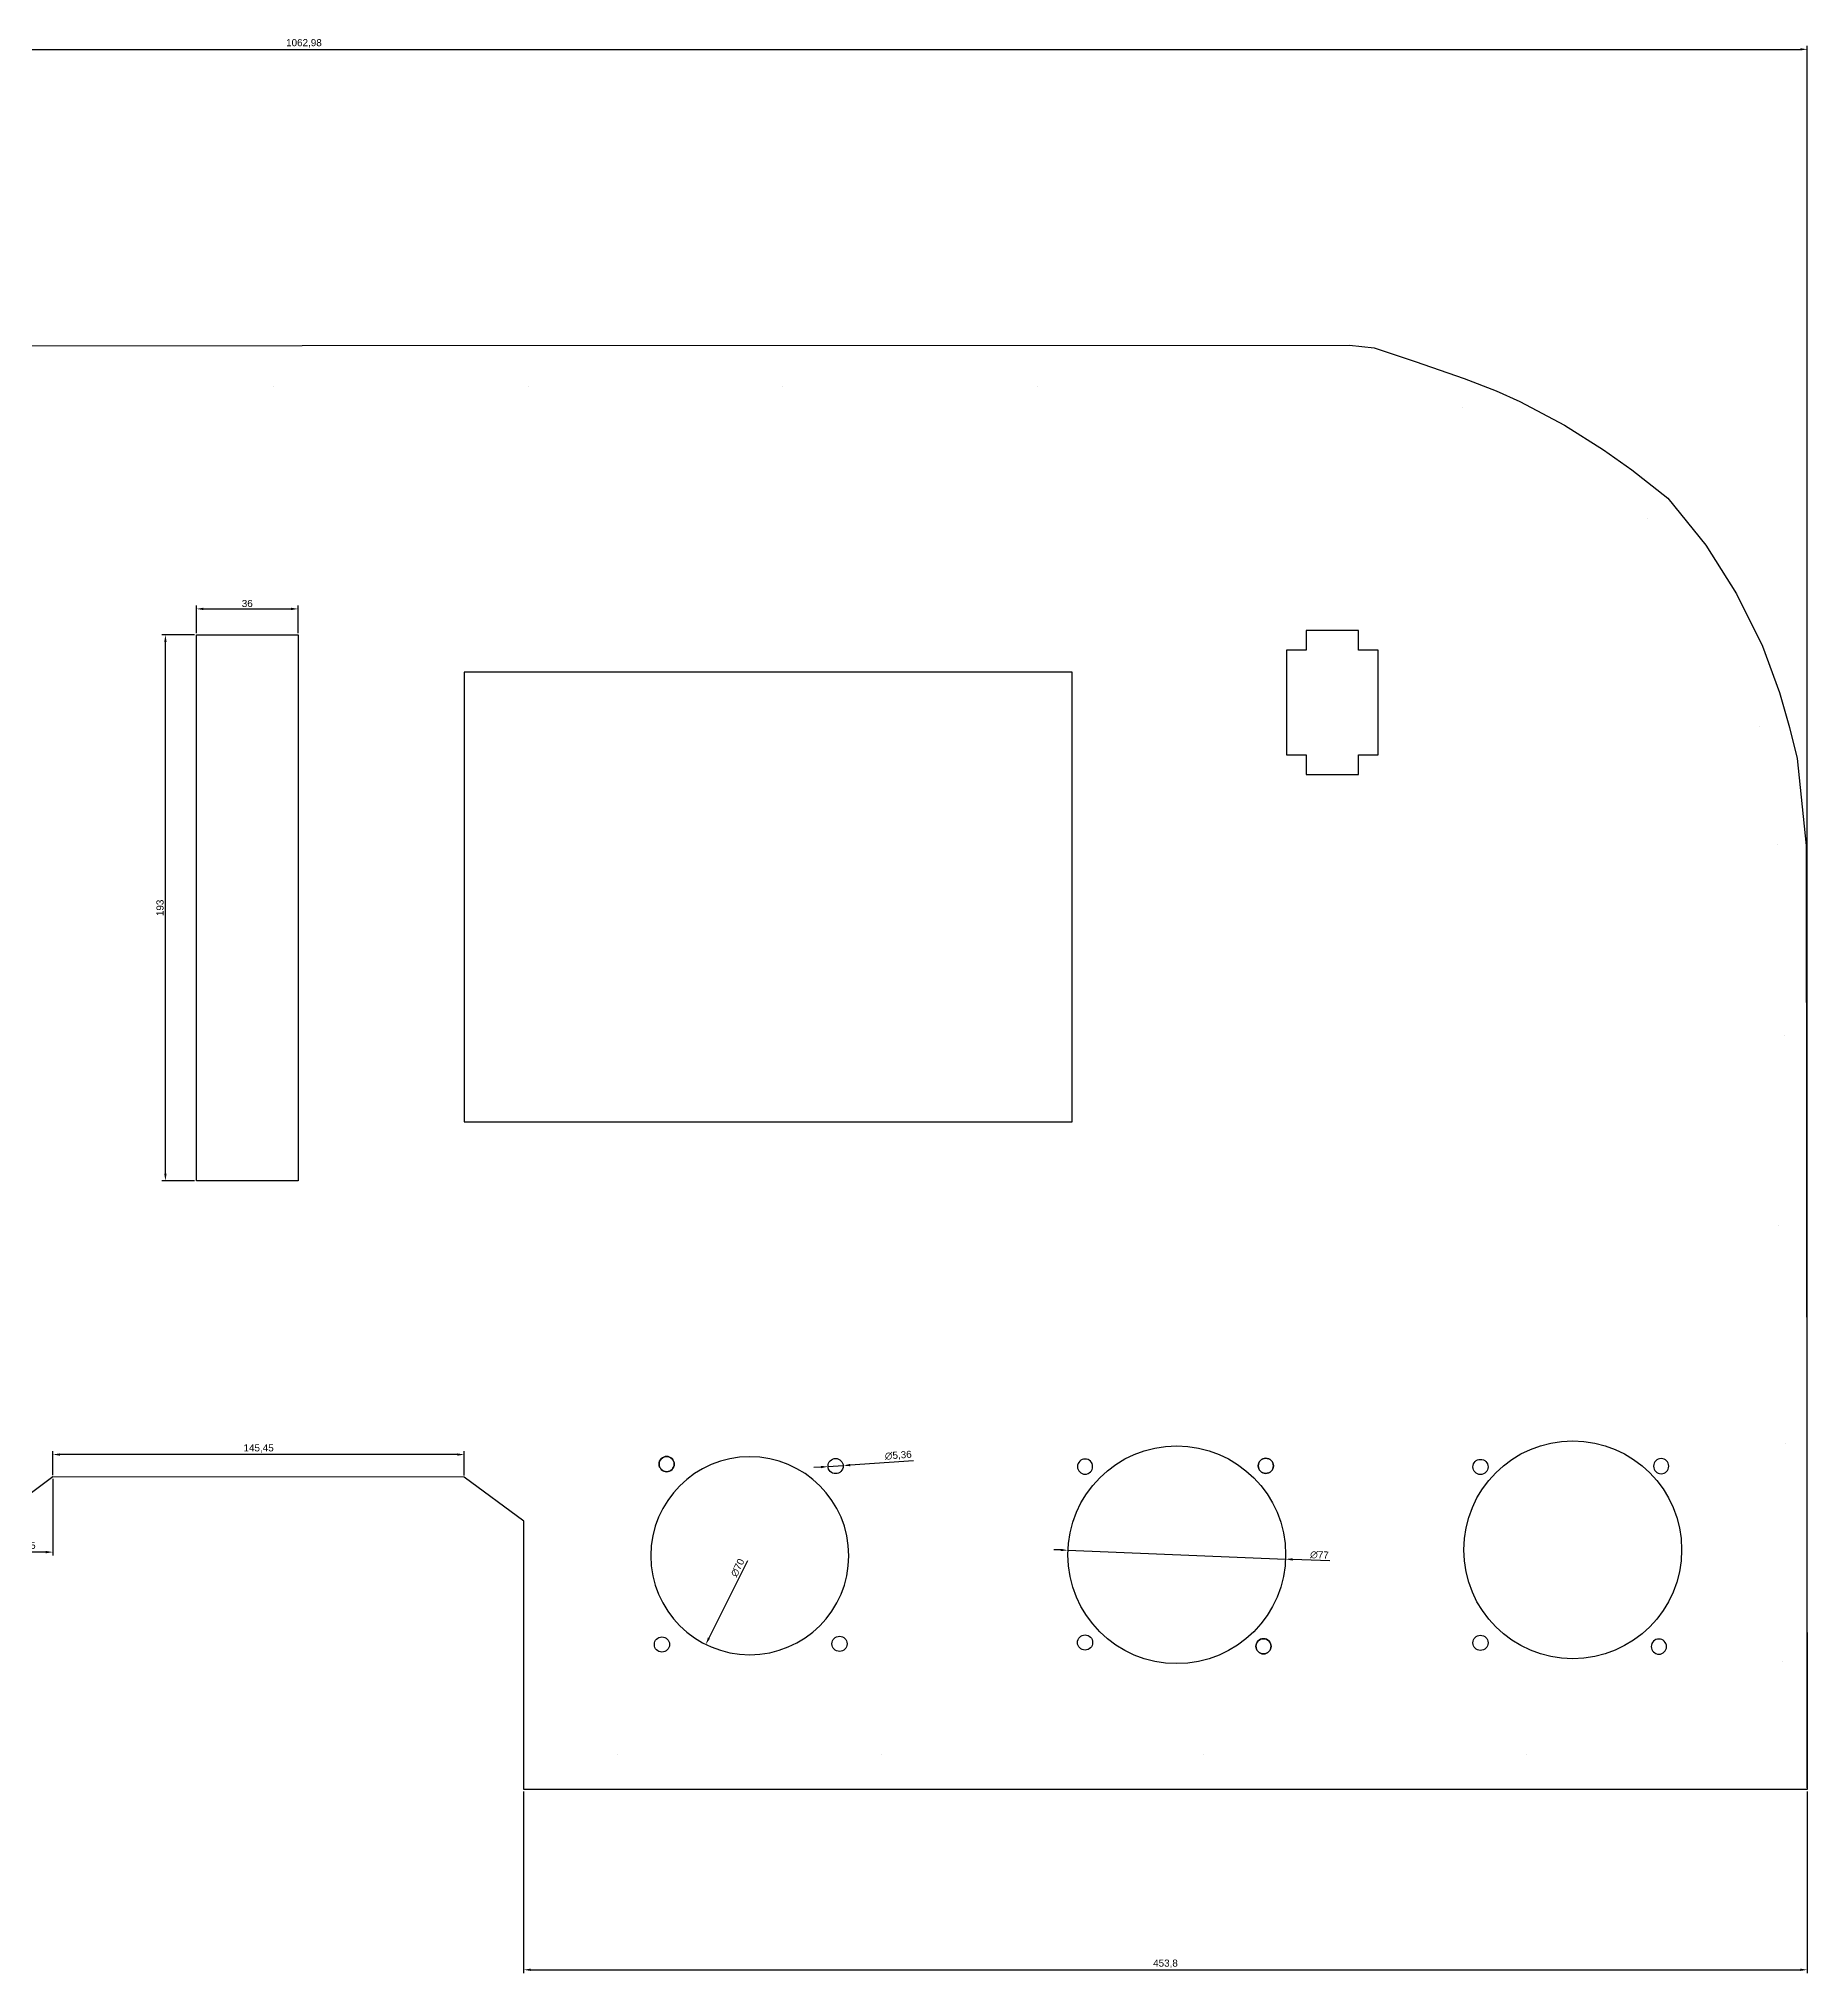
# Model space of a CAD drawing. Header units: millimetres. Extents: x 2128 to 3468, y 1616 to 2300.
# Drawn here: x 2843 to 3468, y 1616 to 2300 of the extents above; entities that cross this region are included whole.
import ezdxf

# ---------------------------------------------------------------- set-up
doc = ezdxf.new("R2010")
doc.units = ezdxf.units.MM
doc.layers.add('Capa1', color=10, linetype='Continuous')
doc.styles.get("Standard").update_dxf_attribs({"font": 'arial.ttf'})
doc.dimstyles.new('ISO-25', dxfattribs={"dimtxt": 2.5, "dimasz": 2.5, "dimexe": 1.25, "dimexo": 0.625, "dimtad": 1, "dimtxsty": 'Standard', "dimcen": 2.5, "dimadec": 0, "dimazin": 0, "dimtfac": 1, "dimtmove": 0, "dimatfit": 3, "dimfxl": 1, "dimarcsym": 0})

# ---------------------------------------------------------------- blocks, each defined once
blk = doc.blocks.new('*D14')
at = {"color": 0, "lineweight": -2, "transparency": 16777216}
for p, q in [((2897.98, 2089.24), (2886.42, 2089.24)), ((2887.67, 1898.74), (2887.67, 2086.74)), ((2897.98, 1896.24), (2886.42, 1896.24))]:
    blk.add_line(p, q, dxfattribs=at)
at = {"color": 0, "transparency": 16777216}
for points in [[(2887.25, 2086.74), (2888.08, 2086.74), (2887.67, 2089.24)], [(2887.25, 1898.74), (2888.08, 1898.74), (2887.67, 1896.24)]]:
    blk.add_solid(points, dxfattribs=at)
at = {"layer": 'Defpoints', "color": 0, "transparency": 16777216}
for p in [(2887.67, 2089.24), (2898.6, 2089.24, -4.96), (2898.6, 1896.24, -4.96)]:
    blk.add_point(p, dxfattribs=at)
at = {"color": 0, "transparency": 16777216, "insert": (2885.77, 1992.74), "char_height": 2.5, "attachment_point": 5, "rotation": 90}
blk.add_mtext('193', dxfattribs=at)
blk = doc.blocks.new('*D15')
at = {"color": 0, "lineweight": -2, "transparency": 16777216}
for p, q in [((2898.6, 2089.86), (2898.6, 2099.67)), ((2934.6, 2089.86), (2934.6, 2099.67)), ((2901.1, 2098.42), (2932.1, 2098.42))]:
    blk.add_line(p, q, dxfattribs=at)
at = {"color": 0, "transparency": 16777216}
for points in [[(2901.1, 2098.84), (2901.1, 2098), (2898.6, 2098.42)], [(2932.1, 2098.84), (2932.1, 2098), (2934.6, 2098.42)]]:
    blk.add_solid(points, dxfattribs=at)
at = {"layer": 'Defpoints', "color": 0, "transparency": 16777216}
for p in [(2934.6, 2098.42), (2898.6, 2089.24, -4.96), (2934.6, 2089.24, -4.96)]:
    blk.add_point(p, dxfattribs=at)
at = {"color": 0, "transparency": 16777216, "insert": (2916.6, 2100.32), "char_height": 2.5, "attachment_point": 5}
blk.add_mtext('36', dxfattribs=at)
blk = doc.blocks.new('*D17')
at = {"color": 0, "lineweight": -2, "transparency": 16777216}
for p, q in [((2847.88, 1790.96), (2847.88, 1763.76)), ((2826.93, 1775.27), (2826.93, 1763.76)), ((2845.38, 1765.01), (2829.43, 1765.01))]:
    blk.add_line(p, q, dxfattribs=at)
at = {"color": 0, "transparency": 16777216}
for points in [[(2829.43, 1765.43), (2829.43, 1764.59), (2826.93, 1765.01)], [(2845.38, 1765.43), (2845.38, 1764.59), (2847.88, 1765.01)]]:
    blk.add_solid(points, dxfattribs=at)
at = {"layer": 'Defpoints', "color": 0, "transparency": 16777216}
for p in [(2847.88, 1791.59, -4.96), (2826.93, 1775.89, -4.96), (2826.93, 1765.01)]:
    blk.add_point(p, dxfattribs=at)
at = {"color": 0, "transparency": 16777216, "insert": (2837.41, 1767.14), "char_height": 2.5, "attachment_point": 5}
blk.add_mtext('20,95', dxfattribs=at)
blk = doc.blocks.new('*D18')
at = {"color": 0, "lineweight": -2, "transparency": 16777216}
for p, q in [((2847.88, 1792.21), (2847.88, 1800.75)), ((2990.83, 1799.5), (2850.38, 1799.5)), ((2993.33, 1792.14), (2993.33, 1800.75))]:
    blk.add_line(p, q, dxfattribs=at)
at = {"color": 0, "transparency": 16777216}
for points in [[(2850.38, 1799.91), (2850.38, 1799.08), (2847.88, 1799.5)], [(2990.83, 1799.91), (2990.83, 1799.08), (2993.33, 1799.5)]]:
    blk.add_solid(points, dxfattribs=at)
at = {"layer": 'Defpoints', "color": 0, "transparency": 16777216}
for p in [(2847.88, 1799.5), (2847.88, 1791.59, -4.96), (2993.33, 1791.52, -4.96)]:
    blk.add_point(p, dxfattribs=at)
at = {"color": 0, "transparency": 16777216, "insert": (2920.61, 1801.62), "char_height": 2.5, "attachment_point": 5}
blk.add_mtext('145,45', dxfattribs=at)
blk = doc.blocks.new('*D19')
at = {"color": 0, "lineweight": -2, "transparency": 16777216}
blk.add_line((3093.4, 1761.98), (3079.81, 1734.61), dxfattribs=at)
at = {"color": 0, "transparency": 16777216}
blk.add_solid([(3079.44, 1734.79), (3080.19, 1734.42), (3078.7, 1732.37)], dxfattribs=at)
at = {"layer": 'Defpoints', "color": 0, "transparency": 16777216}
for p in [(3109.82, 1795.07, -4.96), (3078.7, 1732.37, -4.96)]:
    blk.add_point(p, dxfattribs=at)
at = {"color": 0, "transparency": 16777216, "insert": (3089.96, 1759.48), "char_height": 2.5, "attachment_point": 5, "rotation": 63.60747}
blk.add_mtext('∅70', dxfattribs=at)
blk = doc.blocks.new('*D21')
at = {"color": 0, "lineweight": -2, "transparency": 16777216}
for p, q in [((3204.22, 1765.76), (3201.72, 1765.87)), ((3206.72, 1765.66), (3283.66, 1762.52)), ((3299.35, 1761.88), (3286.15, 1762.42))]:
    blk.add_line(p, q, dxfattribs=at)
at = {"color": 0, "transparency": 16777216}
for points in [[(3204.24, 1766.18), (3204.2, 1765.35), (3206.72, 1765.66)], [(3286.17, 1762.83), (3286.14, 1762), (3283.66, 1762.52)]]:
    blk.add_solid(points, dxfattribs=at)
at = {"layer": 'Defpoints', "color": 0, "transparency": 16777216}
for p in [(3206.72, 1765.66, -4.96), (3283.66, 1762.52, -4.96)]:
    blk.add_point(p, dxfattribs=at)
at = {"color": 0, "transparency": 16777216, "insert": (3295.66, 1764), "char_height": 2.5, "attachment_point": 5, "rotation": 357.65995}
blk.add_mtext('∅77', dxfattribs=at)
blk = doc.blocks.new('*D24')
at = {"color": 0, "lineweight": -2, "transparency": 16777216}
for p, q in [((3119.43, 1795.07), (3116.94, 1794.91)), ((3121.93, 1795.24), (3127.28, 1795.6)), ((3152.12, 1797.28), (3129.77, 1795.77))]:
    blk.add_line(p, q, dxfattribs=at)
at = {"color": 0, "transparency": 16777216}
for points in [[(3119.4, 1795.49), (3119.46, 1794.66), (3121.93, 1795.24)], [(3129.74, 1796.19), (3129.8, 1795.35), (3127.28, 1795.6)]]:
    blk.add_solid(points, dxfattribs=at)
at = {"layer": 'Defpoints', "color": 0, "transparency": 16777216}
for p in [(3121.93, 1795.24, -5), (3127.28, 1795.6, -5)]:
    blk.add_point(p, dxfattribs=at)
at = {"color": 0, "transparency": 16777216, "insert": (3146.76, 1799.09), "char_height": 2.5, "attachment_point": 5, "rotation": 3.85518}
blk.add_mtext('∅5,36', dxfattribs=at)
blk = doc.blocks.new('*D25')
at = {"color": 0, "lineweight": -2, "transparency": 16777216}
for p, q in [((3014.32, 1680.42), (3014.32, 1616.12)), ((3468.13, 1680.42), (3468.13, 1616.12)), ((3016.82, 1617.37), (3465.63, 1617.37))]:
    blk.add_line(p, q, dxfattribs=at)
at = {"color": 0, "transparency": 16777216}
for points in [[(3016.82, 1617.79), (3016.82, 1616.96), (3014.32, 1617.37)], [(3465.63, 1617.79), (3465.63, 1616.96), (3468.13, 1617.37)]]:
    blk.add_solid(points, dxfattribs=at)
at = {"layer": 'Defpoints', "color": 0, "transparency": 16777216}
for p in [(3014.32, 1681.05, -4.96), (3468.13, 1681.05, -4.96), (3468.13, 1617.37)]:
    blk.add_point(p, dxfattribs=at)
at = {"color": 0, "transparency": 16777216, "insert": (3241.22, 1619.5), "char_height": 2.5, "attachment_point": 5}
blk.add_mtext('453,8', dxfattribs=at)
blk = doc.blocks.new('*D30')
at = {"color": 0, "lineweight": -2, "transparency": 16777216}
for p, q in [((2405.14, 1681.67), (2405.14, 2297.46)), ((2407.64, 2296.21), (3465.63, 2296.21)), ((3468.13, 1681.67), (3468.13, 2297.46))]:
    blk.add_line(p, q, dxfattribs=at)
at = {"color": 0, "transparency": 16777216}
for points in [[(2407.64, 2296.63), (2407.64, 2295.8), (2405.14, 2296.21)], [(3465.63, 2296.63), (3465.63, 2295.8), (3468.13, 2296.21)]]:
    blk.add_solid(points, dxfattribs=at)
at = {"layer": 'Defpoints', "color": 0, "transparency": 16777216}
for p in [(3468.13, 2296.21), (2405.14, 1681.05, -4.96), (3468.13, 1681.05, -4.96)]:
    blk.add_point(p, dxfattribs=at)
at = {"color": 0, "transparency": 16777216, "insert": (2936.64, 2298.34), "char_height": 2.5, "attachment_point": 5}
blk.add_mtext('1062,98', dxfattribs=at)

msp = doc.modelspace()

# ---------------------------------------------------------------- linework, layer by layer
for p, q in [((2925.941, 2176.87, -8.958), (2925.941, 2176.87, -8.958)), ((3015.941, 2176.87, -8.958), (3015.941, 2176.87, -8.958)), ((3105.941, 2176.87, -8.958), (3105.941, 2176.87, -8.958)), ((3195.941, 2176.87, -8.958), (3195.941, 2176.87, -8.958)), ((3346.209, 2169.547, -3.958), (3346.209, 2169.547, -3.958)), ((3411.716, 2130.508, -3.958), (3411.716, 2130.508, -3.958)), ((3451.329, 2056.989, -3.958), (3451.329, 2056.989, -3.958)), ((3457.712, 2015.122, -8.958), (3457.712, 2015.122, -8.958)), ((3460.184, 1947.709, -8.958), (3460.184, 1947.709, -8.958)), ((3457.785, 1880.296, -8.958), (3457.785, 1880.296, -8.958)), ((3460.257, 1803.342, -8.958), (3460.257, 1803.342, -8.958)), ((3459.28, 1726.388, -3.958), (3459.28, 1726.388, -3.958)), ((3047.566, 1693.336, -8.958), (3047.566, 1693.336, -8.958)), ((3140.855, 1693.336, -8.958), (3140.855, 1693.336, -8.958)), ((3254.837, 1693.336, -8.958), (3254.837, 1693.336, -8.958)), ((3368.82, 1693.336, -8.958), (3368.82, 1693.336, -8.958))]:
    msp.add_line(p, q)
at = {"extrusion": (0, 0, -1), "elevation": 4.958}
msp.add_lwpolyline([(-2565.637, 2191.401), (-3306.328, 2191.679), (-3315.028, 2190.656), (-3329.549, 2185.907), (-3346.774, 2179.816), (-3358.185, 2175.534), (-3366.45, 2171.788), (-3382.242, 2163.338), (-3396.083, 2154.625), (-3406.074, 2147.618), (-3418.851, 2137.541), (-3432.297, 2120.972), (-3443.092, 2103.779), (-3452.316, 2085.228), (-3458.302, 2068.923), (-3461.808, 2056.492), (-3464.543, 2045.516), (-3467.77, 2014.728), (-3468.127, 1681.048), (-3014.322, 1681.048), (-3014.337, 1775.893), (-2993.334, 1791.52), (-2847.883, 1791.587), (-2826.929, 1775.893)], dxfattribs=at)
at = {"elevation": -4.958}
for points in [[(2898.6, 2089.237), (2934.6, 2089.237), (2934.6, 1896.237), (2898.6, 1896.237), (2898.6, 2089.237)], [(3290.946, 2090.837), (3290.946, 2083.837), (3283.946, 2083.837)], [(3309.446, 2090.837), (3290.946, 2090.837)], [(3316.446, 2083.837), (3309.446, 2083.837), (3309.446, 2090.837)], [(3283.946, 2083.837), (3283.946, 2046.837)], [(3316.446, 2046.838), (3316.446, 2083.837)], [(2993.247, 2076.078), (2993.247, 1917.078), (3208.247, 1917.078), (3208.247, 2076.078), (2993.247, 2076.078)], [(3283.946, 2046.837), (3290.946, 2046.837), (3290.946, 2039.837)], [(3290.946, 2039.837), (3309.42, 2039.837)]]:
    msp.add_lwpolyline(points, dxfattribs=at)
msp.add_lwpolyline([(3309.42, 2039.837), (3309.42, 2046.838), (3316.446, 2046.838)])
at = {"extrusion": (0, 0, -1)}
for centre, radius in [((-3094.26, 1763.72, 4.958), 35), ((-3276.676, 1795.499, 4.958), 2.682)]:
    msp.add_circle(centre, radius, dxfattribs=at)
for centre in [(3245.188, 1764.09, -4.958), (3385.203, 1765.842, -4.958)]:
    msp.add_circle(centre, 38.5)
at = {"layer": 'Capa1', "color": 0}
for centre in [(3064.866, 1796.124, -5), (3124.601, 1795.422, -5), (3276.676, 1795.499, -5), (3352.576, 1795.117, -5), (3063.198, 1732.359, -5), (3125.994, 1732.589, -5), (3125.994, 1732.589, -5), (3212.791, 1733.046, -5), (3275.878, 1731.717, -5), (3352.576, 1732.93, -5)]:
    msp.add_circle(centre, 2.682, dxfattribs=at)
at = {"layer": 'Capa1', "color": 0, "extrusion": (0, 0, -1)}
for centre in [(-3064.866, 1796.124, 5), (-3212.791, 1795.233, 5), (-3212.791, 1795.233, 5), (-3416.462, 1795.383, 5), (-3275.878, 1731.717, 5), (-3415.663, 1731.602, 5), (-3415.663, 1731.602, 5)]:
    msp.add_circle(centre, 2.682, dxfattribs=at)

# ---------------------------------------------------------------- dimensions: what is measured, and where the dimension line sits
for base, p1, p2, picture, middle in [((3468.127, 2296.212), (2405.143, 1681.048, -4.958), (3468.127, 1681.048, -4.958), '*D30', (2936.635, 2298.339)), ((2934.6, 2098.418), (2898.6, 2089.237, -4.958), (2934.6, 2089.237, -4.958), '*D15', (2916.6, 2100.321)), ((2847.883, 1799.496), (2993.334, 1791.52, -4.958), (2847.883, 1791.587, -4.958), '*D18', (2920.608, 1801.624)), ((2826.929, 1765.011), (2847.883, 1791.587, -4.958), (2826.929, 1775.893, -4.958), '*D17', (2837.406, 1767.139)), ((3468.1271, 1617.3726), (3014.3222, 1681.0485, -4.958), (3468.1271, 1681.0485, -4.958), '*D25', (3241.2247, 1619.5))]:
    dim = msp.add_linear_dim(base=base, p1=p1, p2=p2, dimstyle='ISO-25')
    dim.commit()
    dim.dimension.update_dxf_attribs({"geometry": picture, "text_midpoint": middle})
dim = msp.add_linear_dim(base=(2887.668, 2089.237), p1=(2898.6, 1896.237, -4.958), p2=(2898.6, 2089.237, -4.958), angle=90, dimstyle='ISO-25')
dim.commit()
dim.dimension.update_dxf_attribs({"geometry": '*D14', "text_midpoint": (2885.766, 1992.737)})
for p1, p2, picture, middle in [((3121.925, 1795.242, -5), (3127.277, 1795.602, -5), '*D24', (3146.905, 1796.925)), ((3109.818, 1795.072, -4.958), (3078.702, 1732.368, -4.958), '*D19', (3091.722, 1758.605)), ((3206.72, 1765.662, -4.958), (3283.655, 1762.518, -4.958), '*D21', (3295.581, 1762.031))]:
    dim = msp.add_diameter_dim_2p(p1=p1, p2=p2, dimstyle='ISO-25')
    dim.commit()
    dim.dimension.update_dxf_attribs({"geometry": picture, "text_midpoint": middle, "dimtype": 163})

doc.saveas('drawing.dxf')
